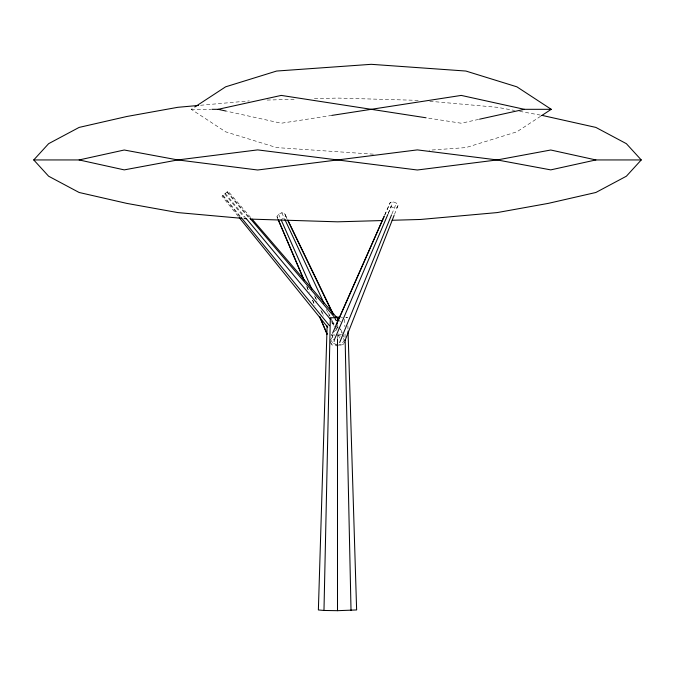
<?xml version="1.0" encoding="UTF-8"?>
<svg xmlns="http://www.w3.org/2000/svg" width="675" height="675" viewBox="0 0 675 675"><rect width="100%" height="100%" fill="white"/><g stroke="black" fill="none" stroke-linecap="round" stroke-linejoin="round"><path stroke-width="0.51" stroke-dasharray="3.38 2.53" d="M339.491 345.262L343.474 344.537L344.242 342.579M394.478 214.414L398.014 205.512L396.368 203.124L393.188 201.8L390.336 202.323L384.792 214.852M391.939 213.933L396.368 203.124M384.817 214.954L390.336 202.323M398.014 205.512L397.162 207.571L394.318 208.086L391.137 206.769L389.483 204.382M343.474 344.537L344.959 340.934M388.218 213.418L393.188 201.8M336.631 344.672L332.927 343.136L333.745 341.196M388.243 213.536L391.137 206.769M277.577 218.202L276.978 216.692L278.581 214.144L281.753 212.794L284.622 213.435L287.356 219.097M284.622 213.435L285.525 215.696L283.913 218.244L281.543 219.257M330.581 339.93L332.834 336.361L334.682 335.568M344.419 339.964L342.166 343.533L337.551 345.499M333.517 332.016L338.546 327.822M373.351 154.17L276.615 147.597L225.627 131.819L191.253 109.316L193.894 107.587M540.675 116.243L516.873 131.819L465.885 147.597L429.081 150.213M478.558 119.416L461.253 123.23L427.115 117.948M331.526 335.357L334.513 334.808M331.94 115.391L281.247 123.23L227.298 111.341M345.651 317.63L347.625 317.444L344.663 317.166M200.61 105.266L249.311 100.887M267.106 100.069L296.519 99.233M314.381 98.727L337.5 98.069L419.453 100.398M340.571 317.782L342.613 317.756M191.253 109.316L210.895 109.316M429.832 101.258L497.188 107.308L514.544 110.438M519.649 111.358L541.088 115.222M338.377 333.998L341.398 334.673M330.767 342.832L331.594 344.773L336.623 345.895L333.636 339.145M337.441 334.834L341.145 336.369M250.67 217.51L228.015 191.185L221.991 196.206L238.503 216.683M339.23 320.406L340.605 322M227.323 191.759L249.202 217.358M226.935 192.08L248.754 217.73M334.682 318.718L336.049 320.321M225.273 193.463L245.514 217.688M331.898 321.038L337.973 328.303M224.724 193.919L244.232 217.392M331.653 322.608L334.344 325.848M335.011 326.658L337.027 329.088M223.062 195.311L240.359 216.506M222.674 195.632L239.929 216.861M343.229 338.428L344.385 340.099M330.615 339.787L332.927 343.136M335.661 319.081L336.572 320.971M340.673 329.459L342.495 333.231M285.525 215.696L287.356 219.493M335.374 319.14L336.285 321.038M339.027 326.734L342.233 333.374M342.689 334.327L344.064 337.171M281.753 212.794L284.428 218.523M328.565 313.006L330.353 316.82M330.792 317.773L333.914 324.456M335.703 328.269L336.589 330.176M326.278 309.361L329.366 316.01M331.577 320.752L334.226 326.447M338.192 334.986L339.964 338.782M278.581 214.144L280.716 218.962M315.318 296.907L317.031 300.755M321.73 311.335L323.435 315.191M331.982 334.437L332.834 336.361M314.449 295.76L317.005 301.539M320.844 310.222L323.401 316.001M331.509 334.319L333.214 338.183M276.978 216.692L277.805 218.632M306.813 286.512L309.302 292.334M312.618 300.097L315.107 305.91M306.804 286.698L308.45 290.571M312.584 300.248L314.238 304.121M330.024 340.824L331.594 344.773M347.887 325.865L347.979 329.02M344.706 319.275L344.866 326.632M345.026 333.99L345.094 337.728M337.5 324.413L337.5 328.615M337.5 334.69L337.5 338.074"/><path stroke-width="1.01" d="M348.047 331.121L356.628 609.947L337.5 610.681L323.975 610.462L330.337 317.723L339.542 317.798M327.113 325.865L318.372 609.947L323.975 610.462M345.009 340.622L394.099 215.393M339.677 342.52L391.542 214.903M334.159 340.234L387.83 214.507M336.209 324.751L383.94 216.785M332.589 333.188L384.387 215.916M241.026 218.253L177.812 212.583L126.765 203.386L79.118 192.476L48.617 176.209L33.75 159.941L48.617 143.682L79.118 127.415L126.765 116.505L177.812 107.308L198.534 105.452M542.109 115.4L595.882 127.415L626.383 143.682L641.25 159.941L626.383 176.209L595.882 192.476L548.235 203.386L497.188 212.583L420.508 219.468L392.133 220.269M194.78 107.013L225.627 86.822L276.615 71.044L371.25 64.319L465.885 71.044L516.873 86.822L551.247 109.316L541.553 115.67M211.933 109.316L218.135 109.316L281.247 95.411L426.077 117.787M33.75 159.941L79.118 159.941L124.251 150.01L177.812 159.941L257.656 169.999L417.344 149.892L497.188 159.941L550.749 169.881L595.882 159.941L641.25 159.941M479.571 119.188L524.365 109.316L551.247 109.316M331.94 115.391L461.253 95.411L524.365 109.316M382.683 220.539L337.5 221.822L250.349 219.097M335.458 317.09L339.542 317.09M244.131 218.531L246.206 218.717M595.882 159.941L550.749 150.01L497.188 159.941L417.344 169.999L257.656 149.892L177.812 159.941L124.251 169.881L79.118 159.941M218.135 109.316L226.277 111.113M252.045 219.105L336.488 317.216M249.885 218.16L335.332 318.178M246.189 218.497L330.548 319.418M241.026 217.325L329.527 325.755M239.169 217.502L327.712 327.265M287.812 220.042L333.382 314.364M287.812 220.438L332.168 312.5M284.875 219.476L324.11 303.455M281.146 219.923L311.901 289.204M278.218 219.603L304.332 280.699M319.663 316.575L327.122 334.032M278.286 219.923L303.083 277.99M319.613 316.702L327.046 334.125M345.144 339.837L351.025 610.462M337.5 317.832L337.5 323.097M337.5 338.901L337.5 610.681"/></g></svg>
